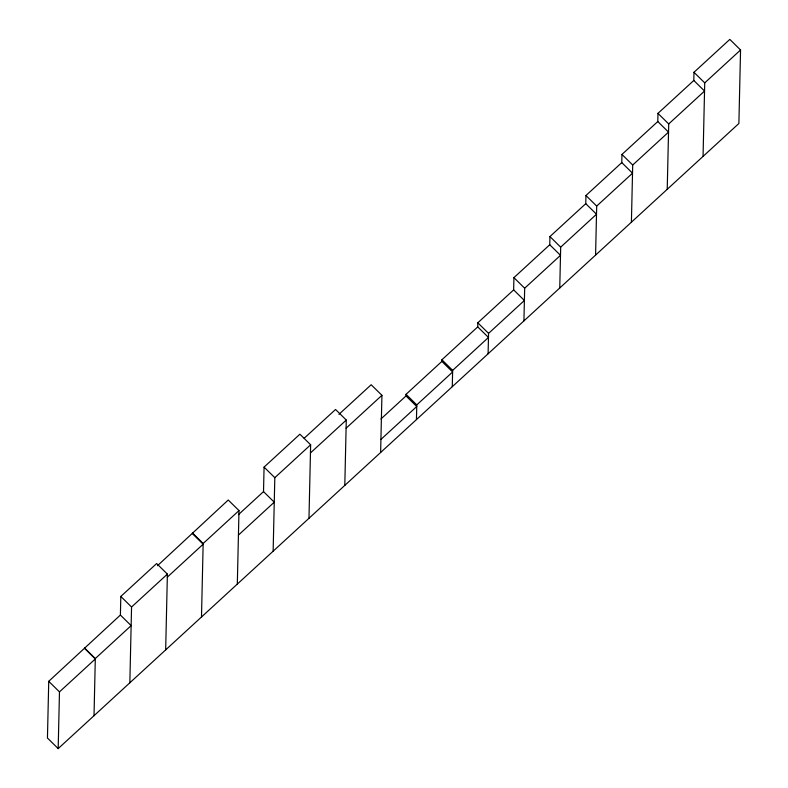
<?xml version="1.0" encoding="UTF-8"?>
<svg xmlns="http://www.w3.org/2000/svg" width="788" height="788" viewBox="0 0 788 788"><rect width="100%" height="100%" fill="white"/><g stroke="black" fill="none" stroke-linecap="round" stroke-linejoin="round"><path stroke-width="1.18" d="M165.667 649.893L167.391 574.117L156.645 563.538L120.82 596.437L120.397 615.044L48.738 681.315L47.447 738.021L58.184 748.6L738.888 123.489L740.553 49.979L729.816 39.4L693.982 72.299L693.804 80.465L657.97 113.373L657.793 121.539L621.959 154.438L621.781 162.604L585.947 195.503L585.77 203.668L549.935 236.577L549.758 244.743L513.924 277.642L513.648 289.895L477.824 322.794L477.735 326.882L441.91 359.781L441.871 361.416L406.047 394.315L406.007 395.95L380.929 418.98M58.184 748.6L59.474 691.884L95.299 658.985L84.562 648.406M94.018 715.701L95.309 658.532L131.133 625.623L120.397 615.044M129.843 682.802L131.557 607.016L167.391 574.117M157.472 565.715L228.244 500.016L238.991 510.585L237.316 584.095M201.492 616.994L203.156 543.493L238.991 510.585M238.439 514.643L263.517 491.613L264.069 467.107L299.903 434.208L310.639 444.787L308.975 518.297M273.141 551.196L274.815 477.686L310.639 444.787M344.799 485.398L346.277 420.053L335.54 409.474L304.188 438.266M380.624 452.489L381.924 395.32L371.178 384.741L338.939 414.35M416.448 419.59L416.783 404.894L452.608 371.985L441.871 361.416M452.273 386.691L452.647 370.36L488.471 337.451L477.735 326.882M488.097 353.792L488.57 333.373L524.394 300.474L513.648 289.895M523.931 320.893L524.67 288.221L560.495 255.322L549.758 244.743M559.756 287.984L560.682 247.156L596.506 214.247L585.77 203.668M595.58 255.085L596.693 206.082L632.518 173.183L621.781 162.604M631.405 222.186L632.705 165.017L668.529 132.118L657.793 121.539M667.229 189.287L668.716 123.943L704.541 91.044L693.804 80.465M703.054 156.388L704.728 82.878L740.553 49.979M167.322 577.121L203.146 544.212L192.4 533.634M310.452 452.952L346.277 420.053M346.09 428.219L381.924 395.32M238.429 535.091L274.254 502.192L263.517 491.613M380.919 439.428L416.744 406.519L406.007 395.95M693.982 72.299L704.728 82.878M657.97 113.373L668.716 123.943M621.959 154.438L632.705 165.017M585.947 195.503L596.693 206.082M549.935 236.577L560.682 247.156M513.924 277.642L524.67 288.221M477.824 322.794L488.57 333.373M441.91 359.781L452.647 370.36M406.047 394.315L416.783 404.894M264.069 467.107L274.815 477.686M192.42 532.915L203.156 543.493M120.82 596.437L131.557 607.016M84.572 647.953L95.309 658.532M48.738 681.315L59.474 691.884"/></g></svg>
